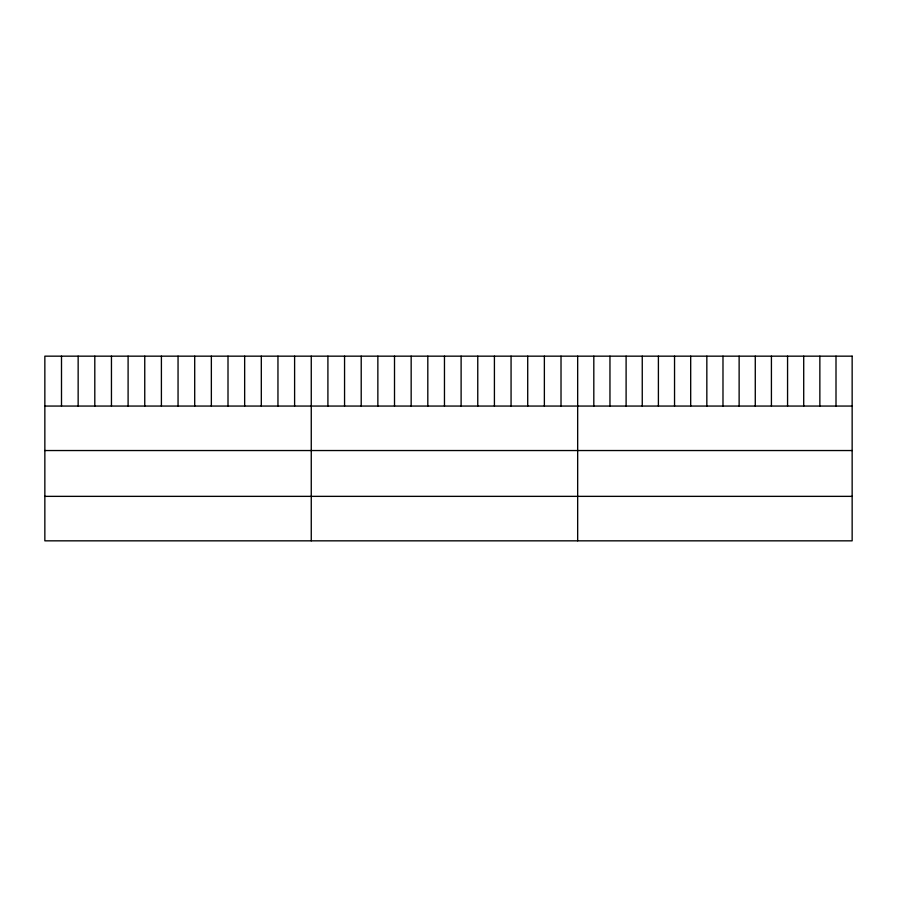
<?xml version="1.0" encoding="UTF-8"?>
<svg xmlns="http://www.w3.org/2000/svg" width="897" height="897" viewBox="0 0 897 897"><rect width="100%" height="100%" fill="white"/><g stroke="black" fill="none" stroke-linecap="round" stroke-linejoin="round"><path stroke-width="1.35" d="M44.85 406.061L852.15 406.061M44.85 450.541L852.15 450.541M44.85 496.355L852.15 496.355M836.004 356.165L836.004 406.061M819.858 356.165L819.858 406.061M803.712 356.165L803.712 406.061M787.566 356.165L787.566 406.061M771.42 356.165L771.42 406.061M755.274 356.165L755.274 406.061M739.128 356.165L739.128 406.061M722.982 356.165L722.982 406.061M706.836 356.165L706.836 406.061M690.69 356.165L690.69 406.061M674.544 356.165L674.544 406.061M658.398 356.165L658.398 406.061M642.252 356.165L642.252 406.061M626.106 356.165L626.106 406.061M609.96 356.165L609.96 406.061M593.814 356.165L593.814 406.061M577.668 356.165L577.668 540.835M561.017 356.165L561.017 406.061M544.367 356.165L544.367 406.061M527.716 356.165L527.716 406.061M511.066 356.165L511.066 406.061M494.415 356.165L494.415 406.061M477.765 356.165L477.765 406.061M461.114 356.165L461.114 406.061M444.464 356.165L444.464 406.061M427.813 356.165L427.813 406.061M411.162 356.165L411.162 406.061M394.512 356.165L394.512 406.061M377.861 356.165L377.861 406.061M361.211 356.165L361.211 406.061M344.56 356.165L344.56 406.061M327.91 356.165L327.91 406.061M311.259 356.165L311.259 540.835M294.608 356.165L294.608 406.061M277.958 356.165L277.958 406.061M261.307 356.165L261.307 406.061M244.657 356.165L244.657 406.061M228.006 356.165L228.006 406.061M211.356 356.165L211.356 406.061M194.705 356.165L194.705 406.061M178.055 356.165L178.055 406.061M161.404 356.165L161.404 406.061M144.753 356.165L144.753 406.061M128.103 356.165L128.103 406.061M111.452 356.165L111.452 406.061M94.802 356.165L94.802 406.061M78.151 356.165L78.151 406.061M61.501 356.165L61.501 406.061M852.15 356.165L44.85 356.165L44.85 540.835L852.15 540.835L852.15 356.165"/></g></svg>
